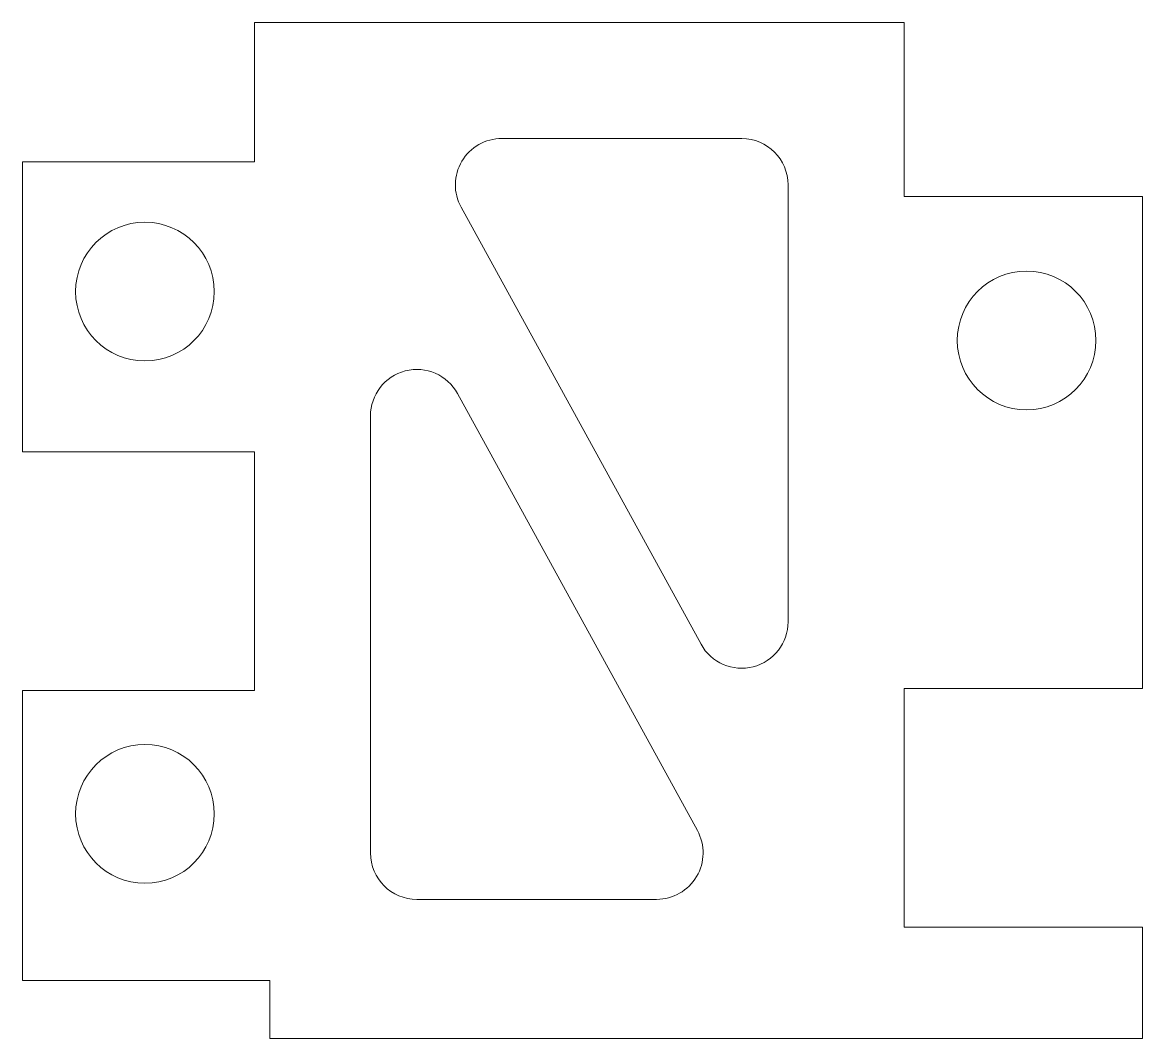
# Model space of a CAD drawing. Header units: inches. Extents: x -0.62 to 0.59, y 0.17 to 1.26.
import ezdxf

# ---------------------------------------------------------------- set-up
doc = ezdxf.new("R2010")
doc.units = ezdxf.units.IN
doc.header["$MEASUREMENT"] = 0

msp = doc.modelspace()

# ---------------------------------------------------------------- linework, layer by layer
at = {"color": 7, "linetype": 'Continuous', "lineweight": 15}
for p, q in [((0.3298, 1.2595), (-0.3702, 1.2595)), ((-0.3702, 1.1095), (-0.3702, 1.2595)), ((0.3298, 1.072), (0.3298, 1.2595)), ((-0.1037, 1.1345), (0.1548, 1.1345)), ((-0.3702, 1.1095), (-0.6202, 1.1095)), ((-0.6202, 0.797), (-0.6202, 1.1095)), ((0.2048, 1.0845), (0.2048, 0.6139)), ((0.3298, 1.072), (0.5868, 1.072)), ((0.5868, 0.542), (0.5868, 1.072)), ((-0.1475, 1.0605), (0.111, 0.5898)), ((-0.1514, 0.8598), (0.1071, 0.3891)), ((-0.2452, 0.8357), (-0.2452, 0.365)), ((-0.3702, 0.797), (-0.6202, 0.797)), ((-0.3702, 0.54), (-0.3702, 0.797)), ((-0.3702, 0.54), (-0.6202, 0.54)), ((-0.6202, 0.54), (-0.6202, 0.2275)), ((0.3298, 0.285), (0.3298, 0.542)), ((0.3298, 0.542), (0.5868, 0.542)), ((-0.1952, 0.315), (0.0632, 0.315)), ((0.3298, 0.285), (0.5868, 0.285)), ((0.5868, 0.285), (0.5868, 0.165)), ((-0.6202, 0.2275), (-0.3535, 0.2275)), ((-0.3535, 0.2275), (-0.3535, 0.165)), ((-0.3535, 0.165), (0.5868, 0.165))]:
    msp.add_line(p, q, dxfattribs=at)
for centre in [(-0.4882, 0.9696), (0.4618, 0.917), (-0.4882, 0.4071)]:
    msp.add_circle(centre, 0.0747, dxfattribs=at)
for centre, start, end in [((-0.1037, 1.0845), 90, 208.7719), ((0.1548, 1.0845), 0, 90), ((-0.1952, 0.8357), 28.7719, 180), ((0.1548, 0.6139), 208.7719, 0), ((0.0632, 0.365), 270, 28.7719), ((-0.1952, 0.365), 180, 270)]:
    msp.add_arc(centre, 0.05, start, end, dxfattribs=at)

doc.saveas('drawing.dxf')
